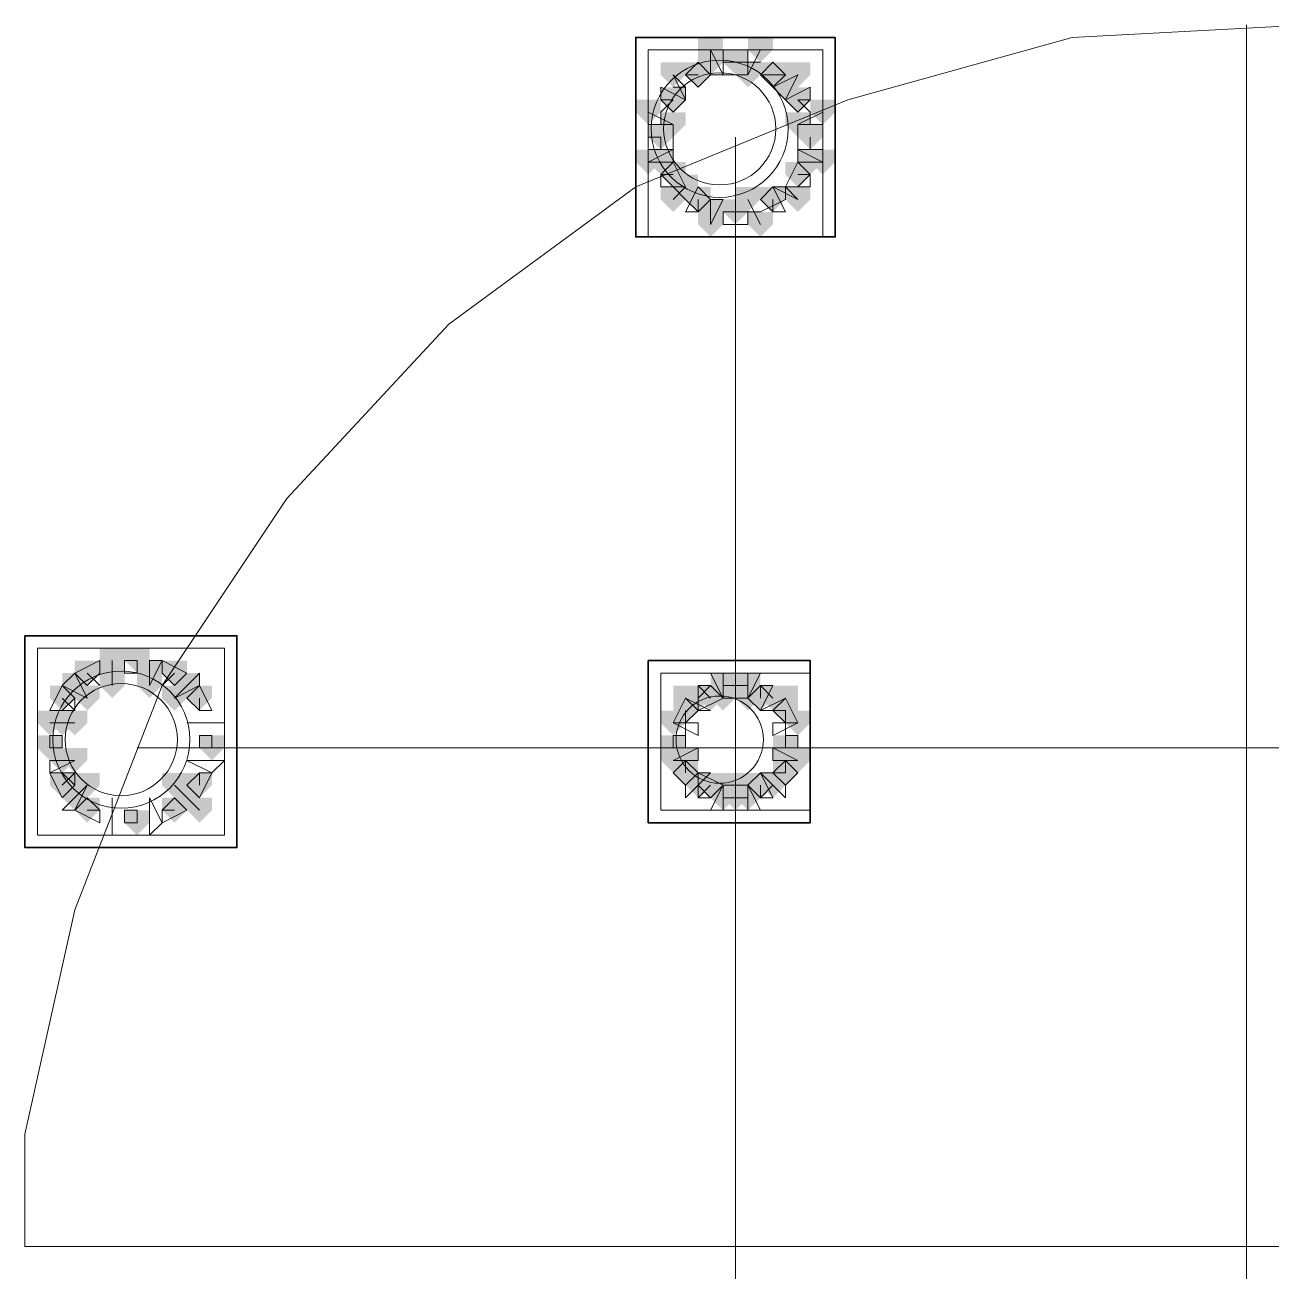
# Model space of a CAD drawing. Header units: millimetres. Extents: x 2315 to 4619, y 1334 to 1897.
# Drawn here: x 3466.06 to 3472.16, y 1554.59 to 1560.69 of the extents above; entities that cross this region are included whole.
import ezdxf

# ---------------------------------------------------------------- set-up
doc = ezdxf.new("R2010")
doc.units = ezdxf.units.MM
for name, color, linetype, true_color in [('PDF_10', 7, 'Continuous', 0x00b85c), ('PDF_AXIS', 7, 'Continuous', 0x00b85c), ('PDF_柱构件', 7, 'Continuous', 0x00b85c), ('PDF_转运站初步方案', 7, 'Continuous', 0x00b85c)]:
    doc.layers.add(name, color=color, linetype=linetype, true_color=true_color)
doc.layers.add('PDF_中心线层', color=1, linetype='Continuous')
doc.layers.add('PDF_粗实线层', color=7, linetype='Continuous')

msp = doc.modelspace()

# ---------------------------------------------------------------- hatches: boundary and pattern name
at = {"layer": 'PDF_10', "transparency": 33554559}
for points in [[(3469.5396, 1560.5703), (3469.4785, 1560.5703), (3469.4785, 1560.5093), (3469.5396, 1560.4482), (3469.6006, 1560.5093), (3469.6006, 1560.5703)], [(3469.5396, 1560.5703), (3469.4785, 1560.5703), (3469.4785, 1560.5093), (3469.5396, 1560.4482), (3469.6006, 1560.5093), (3469.6006, 1560.5703)], [(3469.5396, 1560.5703), (3469.4785, 1560.5703), (3469.4785, 1560.5093), (3469.5396, 1560.4482), (3469.6006, 1560.5093), (3469.6006, 1560.5703)], [(3469.3563, 1560.5093), (3469.2952, 1560.5093), (3469.2952, 1560.4482), (3469.3563, 1560.3871), (3469.4174, 1560.4482), (3469.4174, 1560.5093)], [(3469.3563, 1560.5093), (3469.2952, 1560.5093), (3469.2952, 1560.4482), (3469.3563, 1560.3871), (3469.4174, 1560.4482), (3469.4174, 1560.5093)], [(3469.3563, 1560.5093), (3469.2952, 1560.5093), (3469.2952, 1560.4482), (3469.3563, 1560.3871), (3469.4174, 1560.4482), (3469.4174, 1560.5093)], [(3469.7228, 1560.5093), (3469.6617, 1560.5093), (3469.6617, 1560.4482), (3469.7228, 1560.3871), (3469.7839, 1560.4482), (3469.7839, 1560.5093)], [(3469.7228, 1560.5093), (3469.6617, 1560.5093), (3469.6617, 1560.4482), (3469.7228, 1560.3871), (3469.7839, 1560.4482), (3469.7839, 1560.5093)], [(3469.7228, 1560.5093), (3469.6617, 1560.5093), (3469.6617, 1560.4482), (3469.7228, 1560.3871), (3469.7839, 1560.4482), (3469.7839, 1560.5093)], [(3469.2342, 1560.3871), (3469.1731, 1560.3871), (3469.1731, 1560.326), (3469.2342, 1560.2649), (3469.2952, 1560.326), (3469.2952, 1560.3871)], [(3469.2342, 1560.3871), (3469.1731, 1560.3871), (3469.1731, 1560.326), (3469.2342, 1560.2649), (3469.2952, 1560.326), (3469.2952, 1560.3871)], [(3469.845, 1560.3871), (3469.7839, 1560.3871), (3469.7839, 1560.326), (3469.845, 1560.2649), (3469.906, 1560.326), (3469.906, 1560.3871)], [(3469.845, 1560.3871), (3469.7839, 1560.3871), (3469.7839, 1560.326), (3469.845, 1560.2649), (3469.906, 1560.326), (3469.906, 1560.3871)], [(3469.1731, 1560.2039), (3469.112, 1560.2039), (3469.112, 1560.1428), (3469.1731, 1560.0817), (3469.2342, 1560.1428), (3469.2342, 1560.2039)], [(3469.1731, 1560.2039), (3469.112, 1560.2039), (3469.112, 1560.1428), (3469.1731, 1560.0817), (3469.2342, 1560.1428), (3469.2342, 1560.2039)], [(3469.906, 1560.2039), (3469.845, 1560.2039), (3469.845, 1560.1428), (3469.906, 1560.0817), (3469.9671, 1560.1428), (3469.9671, 1560.2039)], [(3469.906, 1560.2039), (3469.845, 1560.2039), (3469.845, 1560.1428), (3469.906, 1560.0817), (3469.9671, 1560.1428), (3469.9671, 1560.2039)], [(3469.906, 1560.2039), (3469.845, 1560.2039), (3469.845, 1560.1428), (3469.906, 1560.0817), (3469.9671, 1560.1428), (3469.9671, 1560.2039)], [(3469.2342, 1560.0206), (3469.1731, 1560.0206), (3469.1731, 1559.9595), (3469.2342, 1559.8985), (3469.2952, 1559.9595), (3469.2952, 1560.0206)], [(3469.2342, 1560.0206), (3469.1731, 1560.0206), (3469.1731, 1559.9595), (3469.2342, 1559.8985), (3469.2952, 1559.9595), (3469.2952, 1560.0206)], [(3469.845, 1560.0206), (3469.7839, 1560.0206), (3469.7839, 1559.9595), (3469.845, 1559.8985), (3469.906, 1559.9595), (3469.906, 1560.0206)], [(3469.845, 1560.0206), (3469.7839, 1560.0206), (3469.7839, 1559.9595), (3469.845, 1559.8985), (3469.906, 1559.9595), (3469.906, 1560.0206)], [(3469.3563, 1559.8985), (3469.2952, 1559.8985), (3469.2952, 1559.8374), (3469.3563, 1559.7763), (3469.4174, 1559.8374), (3469.4174, 1559.8985)], [(3469.3563, 1559.8985), (3469.2952, 1559.8985), (3469.2952, 1559.8374), (3469.3563, 1559.7763), (3469.4174, 1559.8374), (3469.4174, 1559.8985)], [(3469.7228, 1559.8985), (3469.6617, 1559.8985), (3469.6617, 1559.8374), (3469.7228, 1559.7763), (3469.7839, 1559.8374), (3469.7839, 1559.8985)], [(3469.7228, 1559.8985), (3469.6617, 1559.8985), (3469.6617, 1559.8374), (3469.7228, 1559.7763), (3469.7839, 1559.8374), (3469.7839, 1559.8985)], [(3469.5396, 1559.8374), (3469.4785, 1559.8374), (3469.4785, 1559.7763), (3469.5396, 1559.7152), (3469.6006, 1559.7763), (3469.6006, 1559.8374)], [(3469.5396, 1559.8374), (3469.4785, 1559.8374), (3469.4785, 1559.7763), (3469.5396, 1559.7152), (3469.6006, 1559.7763), (3469.6006, 1559.8374)], [(3466.6077, 1557.6385), (3466.5466, 1557.6385), (3466.5466, 1557.5774), (3466.6077, 1557.5163), (3466.6687, 1557.5774), (3466.6687, 1557.6385)], [(3466.6077, 1557.6385), (3466.5466, 1557.6385), (3466.5466, 1557.5774), (3466.6077, 1557.5163), (3466.6687, 1557.5774), (3466.6687, 1557.6385)], [(3466.3633, 1557.5774), (3466.3023, 1557.5774), (3466.3023, 1557.5163), (3466.3633, 1557.4552), (3466.4244, 1557.5163), (3466.4244, 1557.5774)], [(3466.3633, 1557.5774), (3466.3023, 1557.5774), (3466.3023, 1557.5163), (3466.3633, 1557.4552), (3466.4244, 1557.5163), (3466.4244, 1557.5774)], [(3466.7909, 1557.5774), (3466.7298, 1557.5774), (3466.7298, 1557.5163), (3466.7909, 1557.4552), (3466.852, 1557.5163), (3466.852, 1557.5774)], [(3466.7909, 1557.5774), (3466.7298, 1557.5774), (3466.7298, 1557.5163), (3466.7909, 1557.4552), (3466.852, 1557.5163), (3466.852, 1557.5774)], [(3469.5396, 1557.5163), (3469.4785, 1557.5163), (3469.4785, 1557.4552), (3469.5396, 1557.3941), (3469.6006, 1557.4552), (3469.6006, 1557.5163)], [(3469.5396, 1557.5163), (3469.4785, 1557.5163), (3469.4785, 1557.4552), (3469.5396, 1557.3941), (3469.6006, 1557.4552), (3469.6006, 1557.5163)], [(3469.5396, 1557.5163), (3469.4785, 1557.5163), (3469.4785, 1557.4552), (3469.5396, 1557.3941), (3469.6006, 1557.4552), (3469.6006, 1557.5163)], [(3466.2412, 1557.4552), (3466.1801, 1557.4552), (3466.1801, 1557.3941), (3466.2412, 1557.333), (3466.3023, 1557.3941), (3466.3023, 1557.4552)], [(3466.2412, 1557.4552), (3466.1801, 1557.4552), (3466.1801, 1557.3941), (3466.2412, 1557.333), (3466.3023, 1557.3941), (3466.3023, 1557.4552)], [(3466.9131, 1557.4552), (3466.852, 1557.4552), (3466.852, 1557.3941), (3466.9131, 1557.333), (3466.9742, 1557.3941), (3466.9742, 1557.4552)], [(3466.9131, 1557.4552), (3466.852, 1557.4552), (3466.852, 1557.3941), (3466.9131, 1557.333), (3466.9742, 1557.3941), (3466.9742, 1557.4552)], [(3469.4174, 1557.4552), (3469.3563, 1557.4552), (3469.3563, 1557.3941), (3469.4174, 1557.333), (3469.4785, 1557.3941), (3469.4785, 1557.4552)], [(3469.4174, 1557.4552), (3469.3563, 1557.4552), (3469.3563, 1557.3941), (3469.4174, 1557.333), (3469.4785, 1557.3941), (3469.4785, 1557.4552)], [(3469.6617, 1557.4552), (3469.6006, 1557.4552), (3469.6006, 1557.3941), (3469.6617, 1557.333), (3469.7228, 1557.3941), (3469.7228, 1557.4552)], [(3469.6617, 1557.4552), (3469.6006, 1557.4552), (3469.6006, 1557.3941), (3469.6617, 1557.333), (3469.7228, 1557.3941), (3469.7228, 1557.4552)], [(3469.2952, 1557.3941), (3469.2342, 1557.3941), (3469.2342, 1557.333), (3469.2952, 1557.272), (3469.3563, 1557.333), (3469.3563, 1557.3941)], [(3469.2952, 1557.3941), (3469.2342, 1557.3941), (3469.2342, 1557.333), (3469.2952, 1557.272), (3469.3563, 1557.333), (3469.3563, 1557.3941)], [(3469.2952, 1557.3941), (3469.2342, 1557.3941), (3469.2342, 1557.333), (3469.2952, 1557.272), (3469.3563, 1557.333), (3469.3563, 1557.3941)], [(3469.7839, 1557.3941), (3469.7228, 1557.3941), (3469.7228, 1557.333), (3469.7839, 1557.272), (3469.845, 1557.333), (3469.845, 1557.3941)], [(3469.7839, 1557.3941), (3469.7228, 1557.3941), (3469.7228, 1557.333), (3469.7839, 1557.272), (3469.845, 1557.333), (3469.845, 1557.3941)], [(3466.1801, 1557.2109), (3466.119, 1557.2109), (3466.119, 1557.1498), (3466.1801, 1557.0887), (3466.2412, 1557.1498), (3466.2412, 1557.2109)], [(3466.1801, 1557.2109), (3466.119, 1557.2109), (3466.119, 1557.1498), (3466.1801, 1557.0887), (3466.2412, 1557.1498), (3466.2412, 1557.2109)], [(3466.9742, 1557.2109), (3466.9131, 1557.2109), (3466.9131, 1557.1498), (3466.9742, 1557.0887), (3467.0352, 1557.1498), (3467.0352, 1557.2109)], [(3466.9742, 1557.2109), (3466.9131, 1557.2109), (3466.9131, 1557.1498), (3466.9742, 1557.0887), (3467.0352, 1557.1498), (3467.0352, 1557.2109)], [(3469.2342, 1557.2109), (3469.1731, 1557.2109), (3469.1731, 1557.1498), (3469.2342, 1557.0887), (3469.2952, 1557.1498), (3469.2952, 1557.2109)], [(3469.2342, 1557.2109), (3469.1731, 1557.2109), (3469.1731, 1557.1498), (3469.2342, 1557.0887), (3469.2952, 1557.1498), (3469.2952, 1557.2109)], [(3469.7839, 1557.2109), (3469.7228, 1557.2109), (3469.7228, 1557.1498), (3469.7839, 1557.0887), (3469.845, 1557.1498), (3469.845, 1557.2109)], [(3469.7839, 1557.2109), (3469.7228, 1557.2109), (3469.7228, 1557.1498), (3469.7839, 1557.0887), (3469.845, 1557.1498), (3469.845, 1557.2109)], [(3469.2952, 1557.0887), (3469.2342, 1557.0887), (3469.2342, 1557.0276), (3469.2952, 1556.9666), (3469.3563, 1557.0276), (3469.3563, 1557.0887)], [(3469.2952, 1557.0887), (3469.2342, 1557.0887), (3469.2342, 1557.0276), (3469.2952, 1556.9666), (3469.3563, 1557.0276), (3469.3563, 1557.0887)], [(3469.2952, 1557.0887), (3469.2342, 1557.0887), (3469.2342, 1557.0276), (3469.2952, 1556.9666), (3469.3563, 1557.0276), (3469.3563, 1557.0887)], [(3469.7839, 1557.0887), (3469.7228, 1557.0887), (3469.7228, 1557.0276), (3469.7839, 1556.9666), (3469.845, 1557.0276), (3469.845, 1557.0887)], [(3469.7839, 1557.0887), (3469.7228, 1557.0887), (3469.7228, 1557.0276), (3469.7839, 1556.9666), (3469.845, 1557.0276), (3469.845, 1557.0887)], [(3466.2412, 1557.0276), (3466.1801, 1557.0276), (3466.1801, 1556.9666), (3466.2412, 1556.9055), (3466.3023, 1556.9666), (3466.3023, 1557.0276)], [(3466.2412, 1557.0276), (3466.1801, 1557.0276), (3466.1801, 1556.9666), (3466.2412, 1556.9055), (3466.3023, 1556.9666), (3466.3023, 1557.0276)], [(3466.9131, 1557.0276), (3466.852, 1557.0276), (3466.852, 1556.9666), (3466.9131, 1556.9055), (3466.9742, 1556.9666), (3466.9742, 1557.0276)], [(3466.9131, 1557.0276), (3466.852, 1557.0276), (3466.852, 1556.9666), (3466.9131, 1556.9055), (3466.9742, 1556.9666), (3466.9742, 1557.0276)], [(3469.4174, 1557.0276), (3469.3563, 1557.0276), (3469.3563, 1556.9666), (3469.4174, 1556.9055), (3469.4785, 1556.9666), (3469.4785, 1557.0276)], [(3469.4174, 1557.0276), (3469.3563, 1557.0276), (3469.3563, 1556.9666), (3469.4174, 1556.9055), (3469.4785, 1556.9666), (3469.4785, 1557.0276)], [(3469.6617, 1557.0276), (3469.6006, 1557.0276), (3469.6006, 1556.9666), (3469.6617, 1556.9055), (3469.7228, 1556.9666), (3469.7228, 1557.0276)], [(3469.6617, 1557.0276), (3469.6006, 1557.0276), (3469.6006, 1556.9666), (3469.6617, 1556.9055), (3469.7228, 1556.9666), (3469.7228, 1557.0276)], [(3469.5396, 1556.9666), (3469.4785, 1556.9666), (3469.4785, 1556.9055), (3469.5396, 1556.8444), (3469.6006, 1556.9055), (3469.6006, 1556.9666)], [(3469.5396, 1556.9666), (3469.4785, 1556.9666), (3469.4785, 1556.9055), (3469.5396, 1556.8444), (3469.6006, 1556.9055), (3469.6006, 1556.9666)], [(3469.5396, 1556.9666), (3469.4785, 1556.9666), (3469.4785, 1556.9055), (3469.5396, 1556.8444), (3469.6006, 1556.9055), (3469.6006, 1556.9666)], [(3466.3633, 1556.9055), (3466.3023, 1556.9055), (3466.3023, 1556.8444), (3466.3633, 1556.7833), (3466.4244, 1556.8444), (3466.4244, 1556.9055)], [(3466.3633, 1556.9055), (3466.3023, 1556.9055), (3466.3023, 1556.8444), (3466.3633, 1556.7833), (3466.4244, 1556.8444), (3466.4244, 1556.9055)], [(3466.7909, 1556.9055), (3466.7298, 1556.9055), (3466.7298, 1556.8444), (3466.7909, 1556.7833), (3466.852, 1556.8444), (3466.852, 1556.9055)], [(3466.7909, 1556.9055), (3466.7298, 1556.9055), (3466.7298, 1556.8444), (3466.7909, 1556.7833), (3466.852, 1556.8444), (3466.852, 1556.9055)], [(3466.6077, 1556.8444), (3466.5466, 1556.8444), (3466.5466, 1556.7833), (3466.6077, 1556.7222), (3466.6687, 1556.7833), (3466.6687, 1556.8444)], [(3466.6077, 1556.8444), (3466.5466, 1556.8444), (3466.5466, 1556.7833), (3466.6077, 1556.7222), (3466.6687, 1556.7833), (3466.6687, 1556.8444)]]:
    msp.add_hatch(color=256, dxfattribs=at).paths.add_polyline_path(points)
at = {"layer": 'PDF_柱构件', "transparency": 33554559}
for points in [[(3469.4174, 1560.6314), (3469.3563, 1560.6314), (3469.3563, 1560.5703), (3469.4174, 1560.5093), (3469.4785, 1560.5703), (3469.4785, 1560.6314)], [(3469.6617, 1560.6314), (3469.6006, 1560.6314), (3469.6006, 1560.5703), (3469.6617, 1560.5093), (3469.7228, 1560.5703), (3469.7228, 1560.6314)], [(3469.4174, 1560.5703), (3469.3563, 1560.5703), (3469.3563, 1560.5093), (3469.4174, 1560.4482), (3469.4785, 1560.5093), (3469.4785, 1560.5703)], [(3469.2342, 1560.5093), (3469.1731, 1560.5093), (3469.1731, 1560.4482), (3469.2342, 1560.3871), (3469.2952, 1560.4482), (3469.2952, 1560.5093)], [(3469.6006, 1560.5093), (3469.5396, 1560.5093), (3469.5396, 1560.4482), (3469.6006, 1560.3871), (3469.6617, 1560.4482), (3469.6617, 1560.5093)], [(3469.845, 1560.5093), (3469.7839, 1560.5093), (3469.7839, 1560.4482), (3469.845, 1560.3871), (3469.906, 1560.4482), (3469.906, 1560.5093)], [(3469.7839, 1560.4482), (3469.7228, 1560.4482), (3469.7228, 1560.3871), (3469.7839, 1560.326), (3469.845, 1560.3871), (3469.845, 1560.4482)], [(3469.112, 1560.326), (3469.0509, 1560.326), (3469.0509, 1560.2649), (3469.112, 1560.2039), (3469.1731, 1560.2649), (3469.1731, 1560.326)], [(3469.9671, 1560.326), (3469.906, 1560.326), (3469.906, 1560.2649), (3469.9671, 1560.2039), (3470.0282, 1560.2649), (3470.0282, 1560.326)], [(3469.2342, 1560.2649), (3469.1731, 1560.2649), (3469.1731, 1560.2039), (3469.2342, 1560.1428), (3469.2952, 1560.2039), (3469.2952, 1560.2649)], [(3469.845, 1560.2649), (3469.7839, 1560.2649), (3469.7839, 1560.2039), (3469.845, 1560.1428), (3469.906, 1560.2039), (3469.906, 1560.2649)], [(3469.112, 1560.0817), (3469.0509, 1560.0817), (3469.0509, 1560.0206), (3469.112, 1559.9595), (3469.1731, 1560.0206), (3469.1731, 1560.0817)], [(3469.1731, 1560.0817), (3469.112, 1560.0817), (3469.112, 1560.0206), (3469.1731, 1559.9595), (3469.2342, 1560.0206), (3469.2342, 1560.0817)], [(3469.906, 1560.0817), (3469.845, 1560.0817), (3469.845, 1560.0206), (3469.906, 1559.9595), (3469.9671, 1560.0206), (3469.9671, 1560.0817)], [(3469.9671, 1560.0817), (3469.906, 1560.0817), (3469.906, 1560.0206), (3469.9671, 1559.9595), (3470.0282, 1560.0206), (3470.0282, 1560.0817)], [(3469.2952, 1559.9595), (3469.2342, 1559.9595), (3469.2342, 1559.8985), (3469.2952, 1559.8374), (3469.3563, 1559.8985), (3469.3563, 1559.9595)], [(3469.2342, 1559.8985), (3469.1731, 1559.8985), (3469.1731, 1559.8374), (3469.2342, 1559.7763), (3469.2952, 1559.8374), (3469.2952, 1559.8985)], [(3469.6006, 1559.8985), (3469.5396, 1559.8985), (3469.5396, 1559.8374), (3469.6006, 1559.7763), (3469.6617, 1559.8374), (3469.6617, 1559.8985)], [(3469.845, 1559.8985), (3469.7839, 1559.8985), (3469.7839, 1559.8374), (3469.845, 1559.7763), (3469.906, 1559.8374), (3469.906, 1559.8985)], [(3469.4174, 1559.8374), (3469.3563, 1559.8374), (3469.3563, 1559.7763), (3469.4174, 1559.7152), (3469.4785, 1559.7763), (3469.4785, 1559.8374)], [(3469.4174, 1559.7763), (3469.3563, 1559.7763), (3469.3563, 1559.7152), (3469.4174, 1559.6541), (3469.4785, 1559.7152), (3469.4785, 1559.7763)], [(3469.6617, 1559.7763), (3469.6006, 1559.7763), (3469.6006, 1559.7152), (3469.6617, 1559.6541), (3469.7228, 1559.7152), (3469.7228, 1559.7763)], [(3466.4855, 1557.6385), (3466.4244, 1557.6385), (3466.4244, 1557.5774), (3466.4855, 1557.5163), (3466.5466, 1557.5774), (3466.5466, 1557.6385)], [(3466.4855, 1557.5774), (3466.4244, 1557.5774), (3466.4244, 1557.5163), (3466.4855, 1557.4552), (3466.5466, 1557.5163), (3466.5466, 1557.5774)], [(3466.6687, 1557.5774), (3466.6077, 1557.5774), (3466.6077, 1557.5163), (3466.6687, 1557.4552), (3466.7298, 1557.5163), (3466.7298, 1557.5774)], [(3466.3023, 1557.5163), (3466.2412, 1557.5163), (3466.2412, 1557.4552), (3466.3023, 1557.3941), (3466.3633, 1557.4552), (3466.3633, 1557.5163)], [(3466.4855, 1557.5163), (3466.4244, 1557.5163), (3466.4244, 1557.4552), (3466.4855, 1557.3941), (3466.5466, 1557.4552), (3466.5466, 1557.5163)], [(3466.6687, 1557.5163), (3466.6077, 1557.5163), (3466.6077, 1557.4552), (3466.6687, 1557.3941), (3466.7298, 1557.4552), (3466.7298, 1557.5163)], [(3466.852, 1557.5163), (3466.7909, 1557.5163), (3466.7909, 1557.4552), (3466.852, 1557.3941), (3466.9131, 1557.4552), (3466.9131, 1557.5163)], [(3469.4785, 1557.5163), (3469.4174, 1557.5163), (3469.4174, 1557.4552), (3469.4785, 1557.3941), (3469.5396, 1557.4552), (3469.5396, 1557.5163)], [(3469.6006, 1557.5163), (3469.5396, 1557.5163), (3469.5396, 1557.4552), (3469.6006, 1557.3941), (3469.6617, 1557.4552), (3469.6617, 1557.5163)], [(3466.3633, 1557.4552), (3466.3023, 1557.4552), (3466.3023, 1557.3941), (3466.3633, 1557.333), (3466.4244, 1557.3941), (3466.4244, 1557.4552)], [(3466.7909, 1557.4552), (3466.7298, 1557.4552), (3466.7298, 1557.3941), (3466.7909, 1557.333), (3466.852, 1557.3941), (3466.852, 1557.4552)], [(3469.2952, 1557.4552), (3469.2342, 1557.4552), (3469.2342, 1557.3941), (3469.2952, 1557.333), (3469.3563, 1557.3941), (3469.3563, 1557.4552)], [(3469.3563, 1557.4552), (3469.2952, 1557.4552), (3469.2952, 1557.3941), (3469.3563, 1557.333), (3469.4174, 1557.3941), (3469.4174, 1557.4552)], [(3469.4785, 1557.4552), (3469.4174, 1557.4552), (3469.4174, 1557.3941), (3469.4785, 1557.333), (3469.5396, 1557.3941), (3469.5396, 1557.4552)], [(3469.6006, 1557.4552), (3469.5396, 1557.4552), (3469.5396, 1557.3941), (3469.6006, 1557.333), (3469.6617, 1557.3941), (3469.6617, 1557.4552)], [(3469.7228, 1557.4552), (3469.6617, 1557.4552), (3469.6617, 1557.3941), (3469.7228, 1557.333), (3469.7839, 1557.3941), (3469.7839, 1557.4552)], [(3469.7839, 1557.4552), (3469.7228, 1557.4552), (3469.7228, 1557.3941), (3469.7839, 1557.333), (3469.845, 1557.3941), (3469.845, 1557.4552)], [(3466.1801, 1557.333), (3466.119, 1557.333), (3466.119, 1557.272), (3466.1801, 1557.2109), (3466.2412, 1557.272), (3466.2412, 1557.333)], [(3466.2412, 1557.333), (3466.1801, 1557.333), (3466.1801, 1557.272), (3466.2412, 1557.2109), (3466.3023, 1557.272), (3466.3023, 1557.333)], [(3466.3023, 1557.333), (3466.2412, 1557.333), (3466.2412, 1557.272), (3466.3023, 1557.2109), (3466.3633, 1557.272), (3466.3633, 1557.333)], [(3469.2342, 1557.333), (3469.1731, 1557.333), (3469.1731, 1557.272), (3469.2342, 1557.2109), (3469.2952, 1557.272), (3469.2952, 1557.333)], [(3469.845, 1557.333), (3469.7839, 1557.333), (3469.7839, 1557.272), (3469.845, 1557.2109), (3469.906, 1557.272), (3469.906, 1557.333)], [(3466.2412, 1557.1498), (3466.1801, 1557.1498), (3466.1801, 1557.0887), (3466.2412, 1557.0276), (3466.3023, 1557.0887), (3466.3023, 1557.1498)], [(3466.3023, 1557.1498), (3466.2412, 1557.1498), (3466.2412, 1557.0887), (3466.3023, 1557.0276), (3466.3633, 1557.0887), (3466.3633, 1557.1498)], [(3469.2342, 1557.1498), (3469.1731, 1557.1498), (3469.1731, 1557.0887), (3469.2342, 1557.0276), (3469.2952, 1557.0887), (3469.2952, 1557.1498)], [(3469.2952, 1557.1498), (3469.2342, 1557.1498), (3469.2342, 1557.0887), (3469.2952, 1557.0276), (3469.3563, 1557.0887), (3469.3563, 1557.1498)], [(3469.7839, 1557.1498), (3469.7228, 1557.1498), (3469.7228, 1557.0887), (3469.7839, 1557.0276), (3469.845, 1557.0887), (3469.845, 1557.1498)], [(3469.845, 1557.1498), (3469.7839, 1557.1498), (3469.7839, 1557.0887), (3469.845, 1557.0276), (3469.906, 1557.0887), (3469.906, 1557.1498)], [(3466.3633, 1557.0276), (3466.3023, 1557.0276), (3466.3023, 1556.9666), (3466.3633, 1556.9055), (3466.4244, 1556.9666), (3466.4244, 1557.0276)], [(3466.7909, 1557.0276), (3466.7298, 1557.0276), (3466.7298, 1556.9666), (3466.7909, 1556.9055), (3466.852, 1556.9666), (3466.852, 1557.0276)], [(3469.3563, 1557.0276), (3469.2952, 1557.0276), (3469.2952, 1556.9666), (3469.3563, 1556.9055), (3469.4174, 1556.9666), (3469.4174, 1557.0276)], [(3469.4785, 1557.0276), (3469.4174, 1557.0276), (3469.4174, 1556.9666), (3469.4785, 1556.9055), (3469.5396, 1556.9666), (3469.5396, 1557.0276)], [(3469.6006, 1557.0276), (3469.5396, 1557.0276), (3469.5396, 1556.9666), (3469.6006, 1556.9055), (3469.6617, 1556.9666), (3469.6617, 1557.0276)], [(3469.7228, 1557.0276), (3469.6617, 1557.0276), (3469.6617, 1556.9666), (3469.7228, 1556.9055), (3469.7839, 1556.9666), (3469.7839, 1557.0276)], [(3466.3023, 1556.9666), (3466.2412, 1556.9666), (3466.2412, 1556.9055), (3466.3023, 1556.8444), (3466.3633, 1556.9055), (3466.3633, 1556.9666)], [(3466.852, 1556.9666), (3466.7909, 1556.9666), (3466.7909, 1556.9055), (3466.852, 1556.8444), (3466.9131, 1556.9055), (3466.9131, 1556.9666)], [(3469.4785, 1556.9666), (3469.4174, 1556.9666), (3469.4174, 1556.9055), (3469.4785, 1556.8444), (3469.5396, 1556.9055), (3469.5396, 1556.9666)], [(3469.6006, 1556.9666), (3469.5396, 1556.9666), (3469.5396, 1556.9055), (3469.6006, 1556.8444), (3469.6617, 1556.9055), (3469.6617, 1556.9666)], [(3466.9131, 1556.9055), (3466.852, 1556.9055), (3466.852, 1556.8444), (3466.9131, 1556.7833), (3466.9742, 1556.8444), (3466.9742, 1556.9055)]]:
    msp.add_hatch(color=256, dxfattribs=at).paths.add_polyline_path(points)
at = {"layer": 'PDF_转运站初步方案', "transparency": 33554559}
for points in [[(3469.5396, 1560.5703), (3469.4785, 1560.5703), (3469.4785, 1560.5093), (3469.5396, 1560.4482), (3469.6006, 1560.5093), (3469.6006, 1560.5703)], [(3469.5396, 1560.5703), (3469.4785, 1560.5703), (3469.4785, 1560.5093), (3469.5396, 1560.4482), (3469.6006, 1560.5093), (3469.6006, 1560.5703)], [(3469.3563, 1560.5093), (3469.2952, 1560.5093), (3469.2952, 1560.4482), (3469.3563, 1560.3871), (3469.4174, 1560.4482), (3469.4174, 1560.5093)], [(3469.3563, 1560.5093), (3469.2952, 1560.5093), (3469.2952, 1560.4482), (3469.3563, 1560.3871), (3469.4174, 1560.4482), (3469.4174, 1560.5093)], [(3469.7228, 1560.5093), (3469.6617, 1560.5093), (3469.6617, 1560.4482), (3469.7228, 1560.3871), (3469.7839, 1560.4482), (3469.7839, 1560.5093)], [(3469.7228, 1560.5093), (3469.6617, 1560.5093), (3469.6617, 1560.4482), (3469.7228, 1560.3871), (3469.7839, 1560.4482), (3469.7839, 1560.5093)], [(3469.2342, 1560.3871), (3469.1731, 1560.3871), (3469.1731, 1560.326), (3469.2342, 1560.2649), (3469.2952, 1560.326), (3469.2952, 1560.3871)], [(3469.2342, 1560.3871), (3469.1731, 1560.3871), (3469.1731, 1560.326), (3469.2342, 1560.2649), (3469.2952, 1560.326), (3469.2952, 1560.3871)], [(3469.845, 1560.3871), (3469.7839, 1560.3871), (3469.7839, 1560.326), (3469.845, 1560.2649), (3469.906, 1560.326), (3469.906, 1560.3871)], [(3469.845, 1560.3871), (3469.7839, 1560.3871), (3469.7839, 1560.326), (3469.845, 1560.2649), (3469.906, 1560.326), (3469.906, 1560.3871)], [(3469.1731, 1560.2039), (3469.112, 1560.2039), (3469.112, 1560.1428), (3469.1731, 1560.0817), (3469.2342, 1560.1428), (3469.2342, 1560.2039)], [(3469.1731, 1560.2039), (3469.112, 1560.2039), (3469.112, 1560.1428), (3469.1731, 1560.0817), (3469.2342, 1560.1428), (3469.2342, 1560.2039)], [(3469.906, 1560.2039), (3469.845, 1560.2039), (3469.845, 1560.1428), (3469.906, 1560.0817), (3469.9671, 1560.1428), (3469.9671, 1560.2039)], [(3469.906, 1560.2039), (3469.845, 1560.2039), (3469.845, 1560.1428), (3469.906, 1560.0817), (3469.9671, 1560.1428), (3469.9671, 1560.2039)], [(3469.2342, 1560.0206), (3469.1731, 1560.0206), (3469.1731, 1559.9595), (3469.2342, 1559.8985), (3469.2952, 1559.9595), (3469.2952, 1560.0206)], [(3469.2342, 1560.0206), (3469.1731, 1560.0206), (3469.1731, 1559.9595), (3469.2342, 1559.8985), (3469.2952, 1559.9595), (3469.2952, 1560.0206)], [(3469.845, 1560.0206), (3469.7839, 1560.0206), (3469.7839, 1559.9595), (3469.845, 1559.8985), (3469.906, 1559.9595), (3469.906, 1560.0206)], [(3469.845, 1560.0206), (3469.7839, 1560.0206), (3469.7839, 1559.9595), (3469.845, 1559.8985), (3469.906, 1559.9595), (3469.906, 1560.0206)], [(3469.3563, 1559.8985), (3469.2952, 1559.8985), (3469.2952, 1559.8374), (3469.3563, 1559.7763), (3469.4174, 1559.8374), (3469.4174, 1559.8985)], [(3469.3563, 1559.8985), (3469.2952, 1559.8985), (3469.2952, 1559.8374), (3469.3563, 1559.7763), (3469.4174, 1559.8374), (3469.4174, 1559.8985)], [(3469.7228, 1559.8985), (3469.6617, 1559.8985), (3469.6617, 1559.8374), (3469.7228, 1559.7763), (3469.7839, 1559.8374), (3469.7839, 1559.8985)], [(3469.7228, 1559.8985), (3469.6617, 1559.8985), (3469.6617, 1559.8374), (3469.7228, 1559.7763), (3469.7839, 1559.8374), (3469.7839, 1559.8985)], [(3469.5396, 1559.8374), (3469.4785, 1559.8374), (3469.4785, 1559.7763), (3469.5396, 1559.7152), (3469.6006, 1559.7763), (3469.6006, 1559.8374)], [(3469.5396, 1559.8374), (3469.4785, 1559.8374), (3469.4785, 1559.7763), (3469.5396, 1559.7152), (3469.6006, 1559.7763), (3469.6006, 1559.8374)], [(3466.6077, 1557.6385), (3466.5466, 1557.6385), (3466.5466, 1557.5774), (3466.6077, 1557.5163), (3466.6687, 1557.5774), (3466.6687, 1557.6385)], [(3466.6077, 1557.6385), (3466.5466, 1557.6385), (3466.5466, 1557.5774), (3466.6077, 1557.5163), (3466.6687, 1557.5774), (3466.6687, 1557.6385)], [(3466.3633, 1557.5774), (3466.3023, 1557.5774), (3466.3023, 1557.5163), (3466.3633, 1557.4552), (3466.4244, 1557.5163), (3466.4244, 1557.5774)], [(3466.3633, 1557.5774), (3466.3023, 1557.5774), (3466.3023, 1557.5163), (3466.3633, 1557.4552), (3466.4244, 1557.5163), (3466.4244, 1557.5774)], [(3466.7909, 1557.5774), (3466.7298, 1557.5774), (3466.7298, 1557.5163), (3466.7909, 1557.4552), (3466.852, 1557.5163), (3466.852, 1557.5774)], [(3466.7909, 1557.5774), (3466.7298, 1557.5774), (3466.7298, 1557.5163), (3466.7909, 1557.4552), (3466.852, 1557.5163), (3466.852, 1557.5774)], [(3469.5396, 1557.5163), (3469.4785, 1557.5163), (3469.4785, 1557.4552), (3469.5396, 1557.3941), (3469.6006, 1557.4552), (3469.6006, 1557.5163)], [(3469.5396, 1557.5163), (3469.4785, 1557.5163), (3469.4785, 1557.4552), (3469.5396, 1557.3941), (3469.6006, 1557.4552), (3469.6006, 1557.5163)], [(3466.2412, 1557.4552), (3466.1801, 1557.4552), (3466.1801, 1557.3941), (3466.2412, 1557.333), (3466.3023, 1557.3941), (3466.3023, 1557.4552)], [(3466.2412, 1557.4552), (3466.1801, 1557.4552), (3466.1801, 1557.3941), (3466.2412, 1557.333), (3466.3023, 1557.3941), (3466.3023, 1557.4552)], [(3466.9131, 1557.4552), (3466.852, 1557.4552), (3466.852, 1557.3941), (3466.9131, 1557.333), (3466.9742, 1557.3941), (3466.9742, 1557.4552)], [(3466.9131, 1557.4552), (3466.852, 1557.4552), (3466.852, 1557.3941), (3466.9131, 1557.333), (3466.9742, 1557.3941), (3466.9742, 1557.4552)], [(3469.4174, 1557.4552), (3469.3563, 1557.4552), (3469.3563, 1557.3941), (3469.4174, 1557.333), (3469.4785, 1557.3941), (3469.4785, 1557.4552)], [(3469.4174, 1557.4552), (3469.3563, 1557.4552), (3469.3563, 1557.3941), (3469.4174, 1557.333), (3469.4785, 1557.3941), (3469.4785, 1557.4552)], [(3469.6617, 1557.4552), (3469.6006, 1557.4552), (3469.6006, 1557.3941), (3469.6617, 1557.333), (3469.7228, 1557.3941), (3469.7228, 1557.4552)], [(3469.6617, 1557.4552), (3469.6006, 1557.4552), (3469.6006, 1557.3941), (3469.6617, 1557.333), (3469.7228, 1557.3941), (3469.7228, 1557.4552)], [(3469.2952, 1557.3941), (3469.2342, 1557.3941), (3469.2342, 1557.333), (3469.2952, 1557.272), (3469.3563, 1557.333), (3469.3563, 1557.3941)], [(3469.2952, 1557.3941), (3469.2342, 1557.3941), (3469.2342, 1557.333), (3469.2952, 1557.272), (3469.3563, 1557.333), (3469.3563, 1557.3941)], [(3469.7839, 1557.3941), (3469.7228, 1557.3941), (3469.7228, 1557.333), (3469.7839, 1557.272), (3469.845, 1557.333), (3469.845, 1557.3941)], [(3469.7839, 1557.3941), (3469.7228, 1557.3941), (3469.7228, 1557.333), (3469.7839, 1557.272), (3469.845, 1557.333), (3469.845, 1557.3941)], [(3466.1801, 1557.2109), (3466.119, 1557.2109), (3466.119, 1557.1498), (3466.1801, 1557.0887), (3466.2412, 1557.1498), (3466.2412, 1557.2109)], [(3466.1801, 1557.2109), (3466.119, 1557.2109), (3466.119, 1557.1498), (3466.1801, 1557.0887), (3466.2412, 1557.1498), (3466.2412, 1557.2109)], [(3466.9742, 1557.2109), (3466.9131, 1557.2109), (3466.9131, 1557.1498), (3466.9742, 1557.0887), (3467.0352, 1557.1498), (3467.0352, 1557.2109)], [(3466.9742, 1557.2109), (3466.9131, 1557.2109), (3466.9131, 1557.1498), (3466.9742, 1557.0887), (3467.0352, 1557.1498), (3467.0352, 1557.2109)], [(3469.2342, 1557.2109), (3469.1731, 1557.2109), (3469.1731, 1557.1498), (3469.2342, 1557.0887), (3469.2952, 1557.1498), (3469.2952, 1557.2109)], [(3469.2342, 1557.2109), (3469.1731, 1557.2109), (3469.1731, 1557.1498), (3469.2342, 1557.0887), (3469.2952, 1557.1498), (3469.2952, 1557.2109)], [(3469.7839, 1557.2109), (3469.7228, 1557.2109), (3469.7228, 1557.1498), (3469.7839, 1557.0887), (3469.845, 1557.1498), (3469.845, 1557.2109)], [(3469.7839, 1557.2109), (3469.7228, 1557.2109), (3469.7228, 1557.1498), (3469.7839, 1557.0887), (3469.845, 1557.1498), (3469.845, 1557.2109)], [(3469.2952, 1557.0887), (3469.2342, 1557.0887), (3469.2342, 1557.0276), (3469.2952, 1556.9666), (3469.3563, 1557.0276), (3469.3563, 1557.0887)], [(3469.2952, 1557.0887), (3469.2342, 1557.0887), (3469.2342, 1557.0276), (3469.2952, 1556.9666), (3469.3563, 1557.0276), (3469.3563, 1557.0887)], [(3469.7839, 1557.0887), (3469.7228, 1557.0887), (3469.7228, 1557.0276), (3469.7839, 1556.9666), (3469.845, 1557.0276), (3469.845, 1557.0887)], [(3469.7839, 1557.0887), (3469.7228, 1557.0887), (3469.7228, 1557.0276), (3469.7839, 1556.9666), (3469.845, 1557.0276), (3469.845, 1557.0887)], [(3466.2412, 1557.0276), (3466.1801, 1557.0276), (3466.1801, 1556.9666), (3466.2412, 1556.9055), (3466.3023, 1556.9666), (3466.3023, 1557.0276)], [(3466.2412, 1557.0276), (3466.1801, 1557.0276), (3466.1801, 1556.9666), (3466.2412, 1556.9055), (3466.3023, 1556.9666), (3466.3023, 1557.0276)], [(3466.9131, 1557.0276), (3466.852, 1557.0276), (3466.852, 1556.9666), (3466.9131, 1556.9055), (3466.9742, 1556.9666), (3466.9742, 1557.0276)], [(3466.9131, 1557.0276), (3466.852, 1557.0276), (3466.852, 1556.9666), (3466.9131, 1556.9055), (3466.9742, 1556.9666), (3466.9742, 1557.0276)], [(3469.4174, 1557.0276), (3469.3563, 1557.0276), (3469.3563, 1556.9666), (3469.4174, 1556.9055), (3469.4785, 1556.9666), (3469.4785, 1557.0276)], [(3469.4174, 1557.0276), (3469.3563, 1557.0276), (3469.3563, 1556.9666), (3469.4174, 1556.9055), (3469.4785, 1556.9666), (3469.4785, 1557.0276)], [(3469.6617, 1557.0276), (3469.6006, 1557.0276), (3469.6006, 1556.9666), (3469.6617, 1556.9055), (3469.7228, 1556.9666), (3469.7228, 1557.0276)], [(3469.6617, 1557.0276), (3469.6006, 1557.0276), (3469.6006, 1556.9666), (3469.6617, 1556.9055), (3469.7228, 1556.9666), (3469.7228, 1557.0276)], [(3469.5396, 1556.9666), (3469.4785, 1556.9666), (3469.4785, 1556.9055), (3469.5396, 1556.8444), (3469.6006, 1556.9055), (3469.6006, 1556.9666)], [(3469.5396, 1556.9666), (3469.4785, 1556.9666), (3469.4785, 1556.9055), (3469.5396, 1556.8444), (3469.6006, 1556.9055), (3469.6006, 1556.9666)], [(3466.3633, 1556.9055), (3466.3023, 1556.9055), (3466.3023, 1556.8444), (3466.3633, 1556.7833), (3466.4244, 1556.8444), (3466.4244, 1556.9055)], [(3466.3633, 1556.9055), (3466.3023, 1556.9055), (3466.3023, 1556.8444), (3466.3633, 1556.7833), (3466.4244, 1556.8444), (3466.4244, 1556.9055)], [(3466.7909, 1556.9055), (3466.7298, 1556.9055), (3466.7298, 1556.8444), (3466.7909, 1556.7833), (3466.852, 1556.8444), (3466.852, 1556.9055)], [(3466.7909, 1556.9055), (3466.7298, 1556.9055), (3466.7298, 1556.8444), (3466.7909, 1556.7833), (3466.852, 1556.8444), (3466.852, 1556.9055)], [(3466.6077, 1556.8444), (3466.5466, 1556.8444), (3466.5466, 1556.7833), (3466.6077, 1556.7222), (3466.6687, 1556.7833), (3466.6687, 1556.8444)], [(3466.6077, 1556.8444), (3466.5466, 1556.8444), (3466.5466, 1556.7833), (3466.6077, 1556.7222), (3466.6687, 1556.7833), (3466.6687, 1556.8444)]]:
    msp.add_hatch(color=256, dxfattribs=at).paths.add_polyline_path(points)

# ---------------------------------------------------------------- linework, layer by layer
at = {"layer": 'PDF_10', "lineweight": 18}
for points in [[(3469.6006, 1560.5093), (3469.4785, 1560.5093)], [(3469.3563, 1560.4482), (3469.2952, 1560.4482)], [(3469.7839, 1560.4482), (3469.6617, 1560.4482)], [(3469.1731, 1560.326), (3469.2342, 1560.326), (3469.1731, 1560.2649)], [(3469.906, 1560.2649), (3469.845, 1560.326), (3469.906, 1560.326)], [(3469.112, 1560.1428), (3469.1731, 1560.1428), (3469.1731, 1560.0817)], [(3469.906, 1560.0817), (3469.906, 1560.1428)], [(3469.2342, 1559.9595), (3469.1731, 1559.9595), (3469.2342, 1559.8985)], [(3469.845, 1559.8985), (3469.906, 1559.9595), (3469.845, 1559.9595)], [(3469.2952, 1559.8374), (3469.3563, 1559.7763), (3469.3563, 1559.8374)], [(3469.6617, 1559.7763), (3469.7839, 1559.8374)], [(3469.7228, 1559.8374), (3469.7228, 1559.7763)], [(3469.4785, 1559.7763), (3469.6006, 1559.7763)], [(3469.5396, 1559.7763), (3469.5396, 1559.7152)], [(3466.5466, 1557.5774), (3466.6077, 1557.5774), (3466.6077, 1557.5163)], [(3466.3633, 1557.4552), (3466.4244, 1557.5163)], [(3466.4244, 1557.4552), (3466.3633, 1557.5163)], [(3466.7298, 1557.5163), (3466.7909, 1557.4552)], [(3466.7298, 1557.4552), (3466.7909, 1557.5163)], [(3469.3563, 1557.3941), (3469.4174, 1557.4552)], [(3469.4174, 1557.3941), (3469.3563, 1557.4552)], [(3469.4785, 1557.4552), (3469.6006, 1557.4552)], [(3469.6617, 1557.3941), (3469.6617, 1557.4552), (3469.7228, 1557.3941)], [(3466.2412, 1557.333), (3466.3023, 1557.3941)], [(3466.3023, 1557.333), (3466.2412, 1557.3941)], [(3466.9131, 1557.3941), (3466.9131, 1557.333), (3466.9131, 1557.3941)], [(3469.2952, 1557.272), (3469.2952, 1557.333)], [(3469.7228, 1557.333), (3469.7839, 1557.333), (3469.7839, 1557.272)], [(3466.2412, 1557.1498), (3466.1801, 1557.1498), (3466.1801, 1557.2109)], [(3466.9742, 1557.2109), (3466.9742, 1557.1498), (3466.9131, 1557.1498)], [(3469.2952, 1557.1498), (3469.2342, 1557.1498), (3469.2342, 1557.2109)], [(3469.7839, 1557.2109), (3469.7839, 1557.1498), (3469.845, 1557.1498)], [(3469.2952, 1557.0276), (3469.2952, 1557.0887)], [(3469.7839, 1557.0887), (3469.7839, 1557.0276), (3469.7228, 1557.0276)], [(3466.3023, 1556.9666), (3466.2412, 1557.0276)], [(3466.3023, 1557.0276), (3466.2412, 1556.9666)], [(3466.9131, 1556.9666), (3466.9131, 1557.0276), (3466.9131, 1556.9666)], [(3469.4174, 1556.9055), (3469.3563, 1556.9666)], [(3469.4174, 1556.9666), (3469.3563, 1556.9055)], [(3469.7228, 1556.9666), (3469.6617, 1556.9055), (3469.6617, 1556.9666)], [(3469.6006, 1556.9055), (3469.4785, 1556.9055)], [(3466.3633, 1556.8444), (3466.4244, 1556.8444), (3466.3633, 1556.8444)], [(3466.6077, 1556.8444), (3466.6077, 1556.7833), (3466.5466, 1556.7833)], [(3466.7909, 1556.8444), (3466.7298, 1556.8444), (3466.7909, 1556.8444)]]:
    msp.add_lwpolyline(points, dxfattribs=at)
at = {"layer": 'PDF_AXIS', "lineweight": 18}
for points in [[(3469.9671, 1560.5703), (3469.9671, 1559.6541), (3469.112, 1559.6541), (3469.112, 1560.5703)], [(3466.119, 1557.6385), (3466.119, 1556.7222), (3467.0352, 1556.7222), (3467.0352, 1557.6385)], [(3469.1731, 1557.5163), (3469.1731, 1556.8444), (3469.906, 1556.8444), (3469.906, 1557.5163)]]:
    msp.add_lwpolyline(points, close=True, dxfattribs=at)
at = {"layer": 'PDF_中心线层', "color": 112, "lineweight": 18, "true_color": 0x00b85c}
for points in [[(3466.0579, 1554.7066), (3466.0579, 1555.2563), (3466.3023, 1556.3557), (3466.7298, 1557.4552), (3467.3406, 1558.3714), (3468.1347, 1559.2266), (3469.0509, 1559.8985), (3470.0893, 1560.326), (3471.1887, 1560.6314), (3472.3493, 1560.6925), (3473.4488, 1560.5093), (3474.5482, 1560.1428), (3475.0369, 1559.8374)], [(3469.5396, 1549.2093), (3469.5396, 1560.1428)], [(3466.6077, 1557.1498), (3477.4801, 1557.1498)], [(3478.0298, 1554.7066), (3466.0579, 1554.7066), (3478.0298, 1554.7066)]]:
    msp.add_lwpolyline(points, dxfattribs=at)
msp.add_lwpolyline([(3472.0439, 1560.6925), (3472.0439, 1548.6595)], close=True, dxfattribs=at)
at = {"layer": 'PDF_柱构件', "lineweight": 18}
for points in [[(3469.4174, 1560.5703), (3469.4785, 1560.4482), (3469.4174, 1560.4482)], [(3469.6006, 1560.4482), (3469.4785, 1560.4482), (3469.4785, 1560.5703), (3469.6006, 1560.5703)], [(3469.6617, 1560.5703), (3469.6006, 1560.4482)], [(3469.4174, 1560.4482), (3469.3563, 1560.3871), (3469.2952, 1560.4482), (3469.3563, 1560.5093)], [(3469.7228, 1560.3871), (3469.6617, 1560.4482), (3469.7228, 1560.5093), (3469.7839, 1560.4482)], [(3469.2342, 1560.4482), (3469.2952, 1560.3871), (3469.2952, 1560.326)], [(3469.845, 1560.4482), (3469.7839, 1560.326), (3469.7228, 1560.3871)], [(3469.2952, 1560.326), (3469.2342, 1560.2649), (3469.1731, 1560.326), (3469.1731, 1560.3871)], [(3469.845, 1560.2649), (3469.7839, 1560.326), (3469.906, 1560.3871), (3469.906, 1560.326)], [(3469.112, 1560.2649), (3469.2342, 1560.2039)], [(3469.9671, 1560.2649), (3469.845, 1560.2039)], [(3469.2342, 1560.2039), (3469.2342, 1560.0817), (3469.112, 1560.0817), (3469.112, 1560.2039)], [(3469.845, 1560.0817), (3469.845, 1560.2039), (3469.9671, 1560.2039), (3469.9671, 1560.0817)], [(3469.112, 1560.0206), (3469.2342, 1560.0817), (3469.2342, 1560.0206)], [(3469.9671, 1560.0206), (3469.845, 1560.0206), (3469.845, 1560.0817)], [(3469.2342, 1560.0206), (3469.2952, 1559.8985), (3469.1731, 1559.8985), (3469.1731, 1559.9595)], [(3469.7839, 1559.8985), (3469.845, 1560.0206), (3469.906, 1559.9595), (3469.906, 1559.8985)], [(3469.2342, 1559.8374), (3469.2952, 1559.8985)], [(3469.3563, 1559.8985), (3469.4174, 1559.8374), (3469.3563, 1559.7763), (3469.2952, 1559.7763)], [(3469.6617, 1559.8374), (3469.7228, 1559.8985), (3469.7839, 1559.7763), (3469.7228, 1559.7763)], [(3469.845, 1559.8374), (3469.7228, 1559.8985), (3469.7839, 1559.8985)], [(3469.4174, 1559.7152), (3469.4174, 1559.8374), (3469.4785, 1559.8374)], [(3469.6617, 1559.7152), (3469.6006, 1559.8374)], [(3469.4785, 1559.7763), (3469.6006, 1559.7763), (3469.6006, 1559.7152), (3469.4785, 1559.7152)], [(3466.3633, 1557.4552), (3466.4244, 1557.5163), (3466.4244, 1557.5774), (3466.3023, 1557.5163)], [(3466.4855, 1557.5774), (3466.4855, 1557.4552)], [(3466.5466, 1557.5163), (3466.6077, 1557.5163), (3466.6077, 1557.5774), (3466.5466, 1557.5774)], [(3466.6687, 1557.5774), (3466.6687, 1557.4552), (3466.7298, 1557.5774)], [(3466.7298, 1557.5163), (3466.7909, 1557.4552), (3466.852, 1557.5163), (3466.7298, 1557.5774)], [(3466.2412, 1557.4552), (3466.3633, 1557.3941), (3466.3023, 1557.5163)], [(3466.9131, 1557.5163), (3466.7909, 1557.3941), (3466.9131, 1557.4552)], [(3469.4174, 1557.5163), (3469.4785, 1557.3941), (3469.4785, 1557.5163)], [(3469.4785, 1557.3941), (3469.6006, 1557.3941), (3469.6006, 1557.5163), (3469.4785, 1557.5163)], [(3469.6006, 1557.5163), (3469.6006, 1557.3941), (3469.6617, 1557.5163)], [(3466.3023, 1557.333), (3466.3023, 1557.3941), (3466.2412, 1557.4552), (3466.1801, 1557.333)], [(3466.852, 1557.3941), (3466.9131, 1557.333), (3466.9742, 1557.333), (3466.9131, 1557.4552)], [(3469.3563, 1557.333), (3469.4785, 1557.3941), (3469.4174, 1557.4552), (3469.3563, 1557.4552)], [(3469.6006, 1557.3941), (3469.6617, 1557.333), (3469.7228, 1557.4552), (3469.6617, 1557.4552)], [(3469.2952, 1557.272), (3469.3563, 1557.333), (3469.2952, 1557.3941), (3469.2342, 1557.272)], [(3469.2952, 1557.3941), (3469.3563, 1557.333), (3469.4174, 1557.333)], [(3469.7839, 1557.3941), (3469.6617, 1557.333), (3469.7228, 1557.333)], [(3469.7228, 1557.333), (3469.7839, 1557.272), (3469.845, 1557.272), (3469.7839, 1557.3941)], [(3466.1801, 1557.272), (3466.3023, 1557.272)], [(3469.2342, 1557.272), (3469.3563, 1557.2109), (3469.3563, 1557.272)], [(3469.845, 1557.272), (3469.7228, 1557.272), (3469.7228, 1557.2109)], [(3466.2412, 1557.1498), (3466.2412, 1557.2109), (3466.1801, 1557.2109), (3466.1801, 1557.1498)], [(3466.9131, 1557.2109), (3466.9131, 1557.1498), (3466.9742, 1557.1498), (3466.9742, 1557.2109)], [(3469.2952, 1557.1498), (3469.2952, 1557.2109), (3469.2342, 1557.2109), (3469.2342, 1557.1498)], [(3469.7839, 1557.2109), (3469.7839, 1557.1498), (3469.845, 1557.1498), (3469.845, 1557.2109)], [(3469.2342, 1557.0887), (3469.3563, 1557.0887), (3469.3563, 1557.1498)], [(3469.845, 1557.0887), (3469.7228, 1557.1498), (3469.7228, 1557.0887)], [(3466.1801, 1557.0276), (3466.3023, 1557.0887), (3466.1801, 1557.0887)], [(3467.0352, 1557.0887), (3466.9131, 1557.0887), (3466.852, 1557.0887), (3466.9742, 1557.0276)], [(3469.3563, 1557.0276), (3469.2952, 1557.0887), (3469.2342, 1557.0276), (3469.2952, 1556.9666)], [(3469.7839, 1557.0887), (3469.7228, 1557.0276), (3469.7839, 1556.9666), (3469.845, 1557.0276)], [(3466.3023, 1556.9666), (3466.3023, 1557.0276), (3466.1801, 1557.0276), (3466.2412, 1556.9055)], [(3466.9131, 1557.0276), (3466.852, 1556.9666), (3466.9131, 1556.9055), (3466.9742, 1557.0276)], [(3469.2952, 1556.9055), (3469.4174, 1557.0276), (3469.3563, 1557.0276), (3469.2952, 1556.9666)], [(3469.4785, 1556.9666), (3469.3563, 1557.0276), (3469.3563, 1556.9055), (3469.4174, 1556.9055)], [(3469.6617, 1557.0276), (3469.6006, 1556.9666), (3469.6617, 1556.9055), (3469.7228, 1556.9055)], [(3469.7839, 1556.9666), (3469.7228, 1557.0276), (3469.6617, 1557.0276), (3469.7839, 1556.9055)], [(3466.3023, 1556.8444), (3466.3633, 1556.9666), (3466.2412, 1556.8444)], [(3466.9131, 1556.8444), (3466.7909, 1556.9666)], [(3469.4785, 1556.8444), (3469.4785, 1556.9666), (3469.4174, 1556.8444)], [(3469.6006, 1556.9666), (3469.4785, 1556.9666), (3469.4785, 1556.8444), (3469.6006, 1556.8444)], [(3469.6617, 1556.8444), (3469.6006, 1556.9666), (3469.6006, 1556.8444)], [(3466.4244, 1556.8444), (3466.3633, 1556.9055), (3466.3023, 1556.8444), (3466.4244, 1556.7833)], [(3466.4855, 1556.7222), (3466.4855, 1556.8444), (3466.4855, 1556.9055), (3466.4855, 1556.7833)], [(3466.7298, 1556.7833), (3466.6687, 1556.9055), (3466.6687, 1556.8444), (3466.6687, 1556.7222)], [(3466.7909, 1556.9055), (3466.7298, 1556.8444), (3466.7298, 1556.7833), (3466.852, 1556.8444)], [(3466.6077, 1556.8444), (3466.5466, 1556.8444), (3466.5466, 1556.7833), (3466.6077, 1556.7833)]]:
    msp.add_lwpolyline(points, close=True, dxfattribs=at)
for points in [[(3469.6617, 1560.5093), (3469.6006, 1560.5093)], [(3469.2952, 1560.3871), (3469.2342, 1560.3871)], [(3469.1731, 1560.2649), (3469.1731, 1560.2039)], [(3469.906, 1560.2039), (3469.906, 1560.2649)], [(3469.2342, 1559.8985), (3469.2952, 1559.8374)], [(3469.7839, 1559.8374), (3469.7839, 1559.8985)], [(3469.6006, 1559.7763), (3469.6617, 1559.7763)], [(3466.9742, 1557.272), (3466.852, 1557.272), (3466.9131, 1557.272), (3467.0352, 1557.272), (3466.9742, 1557.272), (3466.9131, 1557.272)], [(3469.2952, 1557.2109), (3469.2952, 1557.272)], [(3469.7839, 1557.272), (3469.7839, 1557.2109)], [(3466.9742, 1557.0887), (3466.9131, 1557.0887)], [(3466.4855, 1556.7833), (3466.4855, 1556.8444)], [(3466.6687, 1556.8444), (3466.6687, 1556.7833)]]:
    msp.add_lwpolyline(points, dxfattribs=at)
at = {"layer": 'PDF_粗实线层', "color": 112, "lineweight": 35, "true_color": 0x00b85c}
for points in [[(3470.0282, 1560.6314), (3470.0282, 1559.6541), (3469.0509, 1559.6541), (3469.0509, 1560.6314)], [(3466.0579, 1557.6995), (3466.0579, 1556.6612), (3467.0963, 1556.6612), (3467.0963, 1557.6995)], [(3469.112, 1557.5774), (3469.906, 1557.5774), (3469.906, 1556.7833), (3469.112, 1556.7833)]]:
    msp.add_lwpolyline(points, close=True, dxfattribs=at)
at = {"layer": 'PDF_转运站初步方案', "lineweight": 18}
for centre, radius in [((3469.4621, 1560.1834), 0.3359), ((3469.4621, 1560.1834), 0.2749), ((3466.5301, 1557.1903), 0.3359), ((3466.5301, 1557.1903), 0.2749), ((3469.4621, 1557.1903), 0.2138), ((3469.4621, 1557.1903), 0.2138)]:
    msp.add_circle(centre, radius, dxfattribs=at)

doc.saveas('drawing.dxf')
